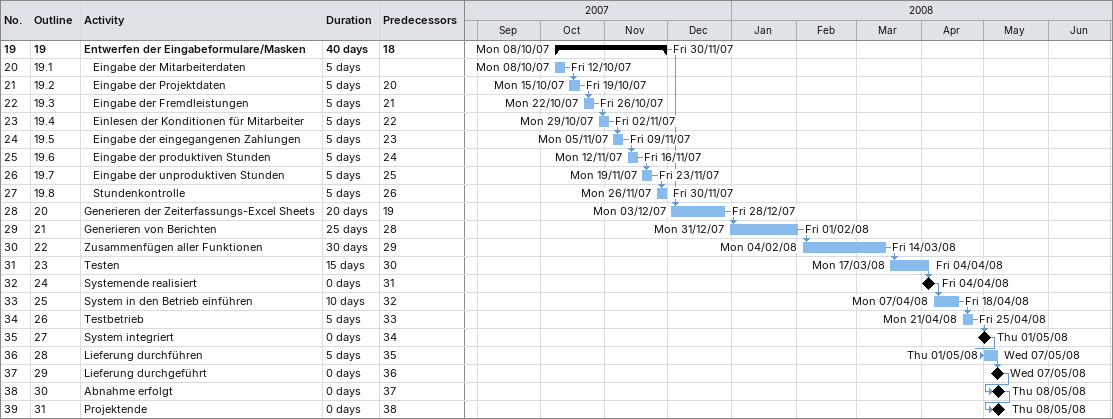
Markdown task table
| ID | WBS | Task | Duration | Start | Finish | Predecessors |
|---|---|---|---|---|---|---|
| 19 | 19 | **Entwerfen der Eingabeformulare/Masken** | 40d | 2007-10-08 | 2007-11-30 | 18 |
| 20 | 19.1 | Eingabe der Mitarbeiterdaten | 5d | 2007-10-08 | 2007-10-12 |  |
| 21 | 19.2 | Eingabe der Projektdaten | 5d | 2007-10-15 | 2007-10-19 | 20 |
| 22 | 19.3 | Eingabe der Fremdleistungen | 5d | 2007-10-22 | 2007-10-26 | 21 |
| 23 | 19.4 | Einlesen der Konditionen für Mitarbeiter | 5d | 2007-10-29 | 2007-11-02 | 22 |
| 24 | 19.5 | Eingabe der eingegangenen Zahlungen | 5d | 2007-11-05 | 2007-11-09 | 23 |
| 25 | 19.6 | Eingabe der produktiven Stunden | 5d | 2007-11-12 | 2007-11-16 | 24 |
| 26 | 19.7 | Eingabe der unproduktiven Stunden | 5d | 2007-11-19 | 2007-11-23 | 25 |
| 27 | 19.8 | Stundenkontrolle | 5d | 2007-11-26 | 2007-11-30 | 26 |
| 28 | 20 | Generieren der Zeiterfassungs-Excel Sheets | 20d | 2007-12-03 | 2007-12-28 | 19 |
| 29 | 21 | Generieren von Berichten | 25d | 2007-12-31 | 2008-02-01 | 28 |
| 30 | 22 | Zusammenfügen aller Funktionen | 30d | 2008-02-04 | 2008-03-14 | 29 |
| 31 | 23 | Testen | 15d | 2008-03-17 | 2008-04-04 | 30 |
| 32 | 24 | Systemende realisiert | 0d | 2008-04-04 | 2008-04-04 | 31 |
| 33 | 25 | System in den Betrieb einführen | 10d | 2008-04-07 | 2008-04-18 | 32 |
| 34 | 26 | Testbetrieb | 5d | 2008-04-21 | 2008-04-25 | 33 |
| 35 | 27 | System integriert | 0d | 2008-05-01 | 2008-05-01 | 34 |
| 36 | 28 | Lieferung durchführen | 5d | 2008-05-01 | 2008-05-07 | 35 |
| 37 | 29 | Lieferung durchgeführt | 0d | 2008-05-07 | 2008-05-07 | 36 |
| 38 | 30 | Abnahme erfolgt | 0d | 2008-05-08 | 2008-05-08 | 37 |
| 39 | 31 | Projektende | 0d | 2008-05-08 | 2008-05-08 | 38 |
